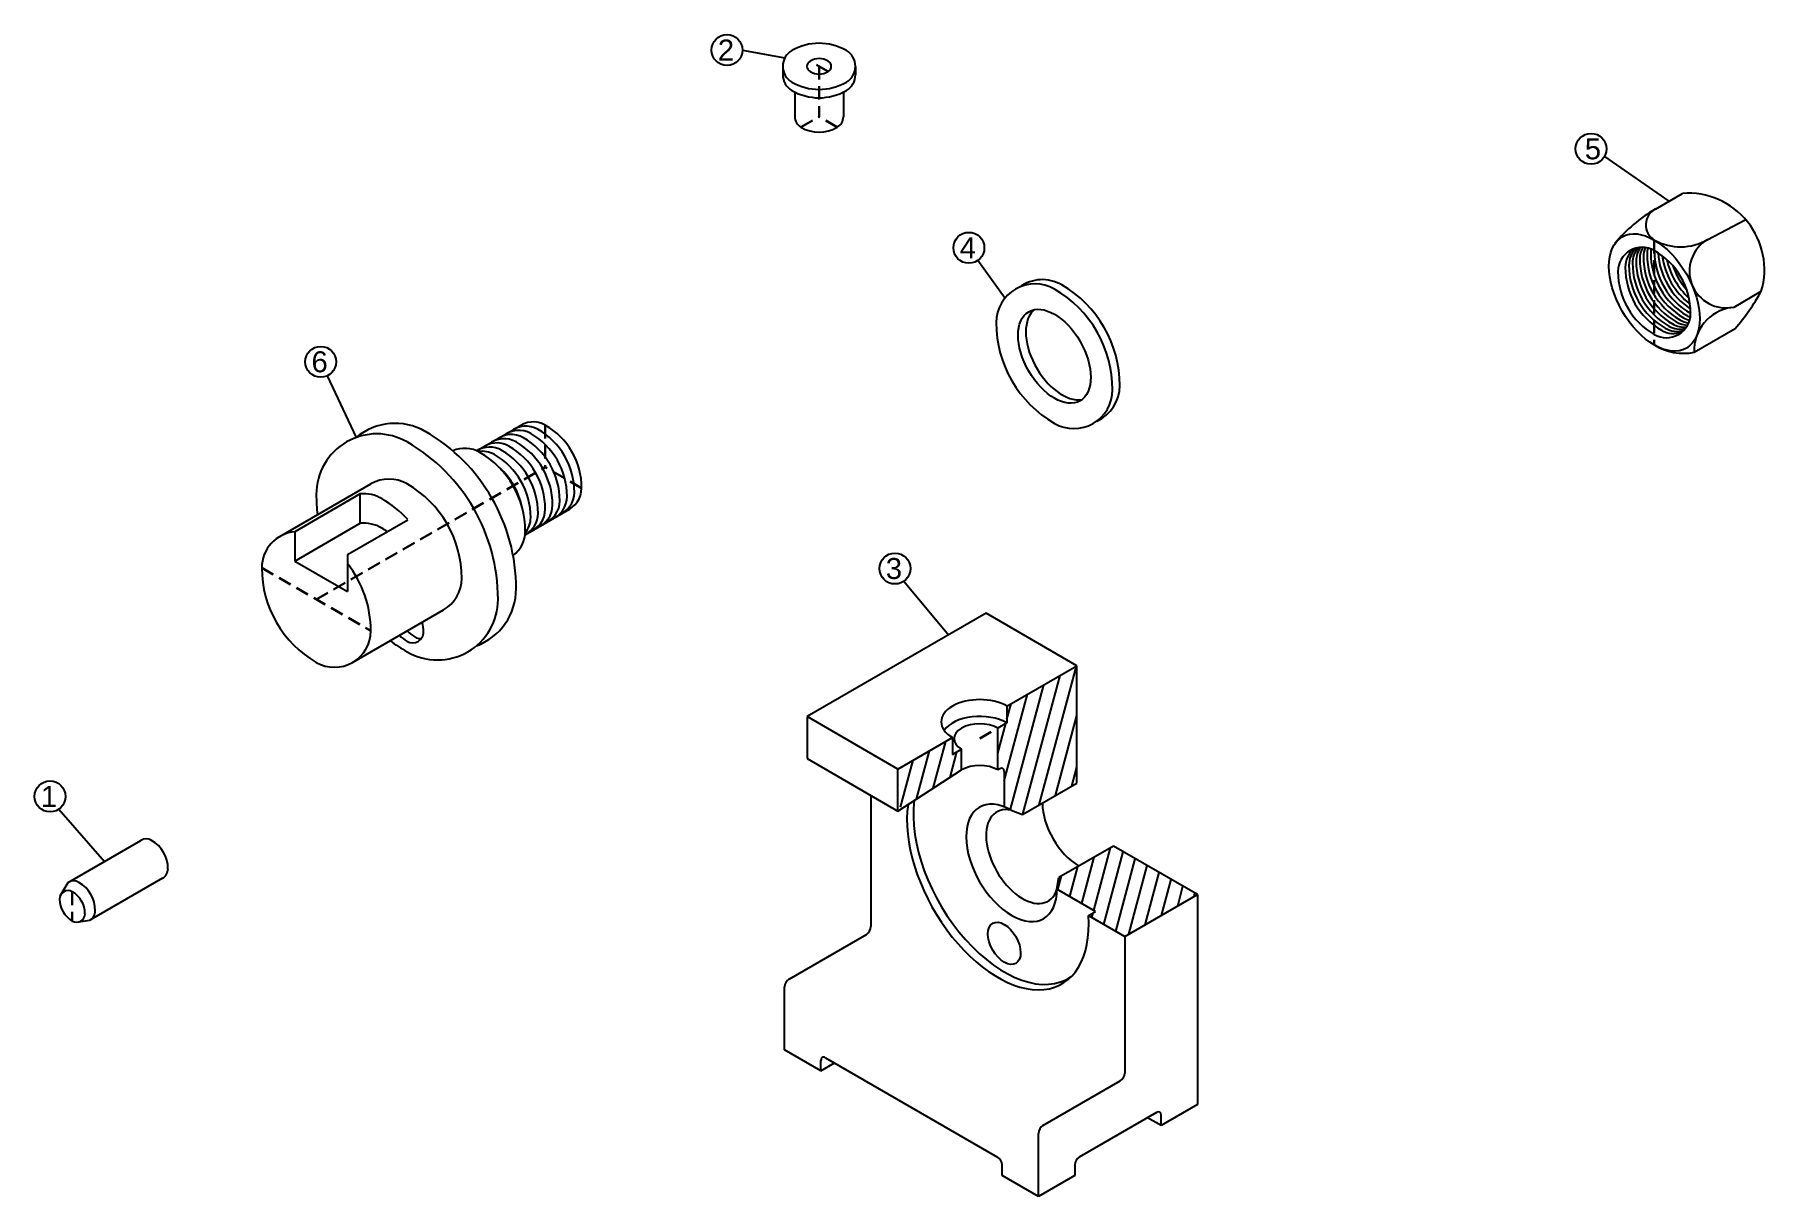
# Model space of a CAD drawing. Header units: millimetres. Extents: x 2629 to 3041, y 2308 to 2584.
import ezdxf

# ---------------------------------------------------------------- set-up
doc = ezdxf.new("R2010")
doc.units = ezdxf.units.MM
doc.linetypes.add('JIS_08_15', pattern=[17.25, 15, -0.75, 0.75, -0.75])
doc.linetypes.add('LÍNEAS_OCULTAS2', pattern=[4.7625, 3.175, -1.5875])
doc.layers.add('Corte - Linea Gruesa', color=7, linetype='JIS_08_15', lineweight=30)
doc.layers.add('No Visibles', color=210, linetype='LÍNEAS_OCULTAS2', lineweight=30, plot=False)
doc.styles.get("Standard").update_dxf_attribs({"font": 'arial.ttf'})
pattern_1 = [(75, (-111.2304, 64.219), (-3.0668145, 0.8217505), [])]

msp = doc.modelspace()

# ---------------------------------------------------------------- hatches: boundary and pattern name
h = msp.add_hatch()
h.set_pattern_fill('ANSI31', color=0, angle=30)
h.set_pattern_definition(pattern_1)
edge = h.paths.add_edge_path()
edge.add_line((2877.36, 2434.03), (2860.69, 2424.4))
edge.add_line((2860.69, 2424.4), (2860.69, 2420.4))
edge.add_line((2860.69, 2420.4), (2858.53, 2419.15))
edge.add_line((2858.53, 2419.15), (2858.53, 2409.21))
edge.add_line((2858.53, 2409.21), (2858.96, 2409.46))
edge.add_ellipse((2858.96, 2408.21), major_axis=(-0.77, -1.33), ratio=0.57735, start_angle=495, end_angle=585, ccw=False)
edge.add_line((2860.04, 2408.83), (2860.04, 2400.4))
edge.add_ellipse((2861.78, 2387.07), major_axis=(7.65, -13.26), ratio=0.57735, start_angle=135.5701, end_angle=144.2069, ccw=False)
edge.add_line((2861.67, 2399.63), (2864.37, 2398.57))
edge.add_line((2864.37, 2398.57), (2877.36, 2406.07))
edge.add_line((2877.36, 2406.07), (2877.36, 2434.03))
h = msp.add_hatch()
h.set_pattern_fill('ANSI31', color=0, angle=30)
h.set_pattern_definition(pattern_1)
h.paths.add_polyline_path([(2849.87, 2414.15), (2847.7, 2412.9), (2847.7, 2416.9), (2834.71, 2409.4), (2834.71, 2400.69), (2835.77, 2400.08), (2849.87, 2409.21)])
h = msp.add_hatch()
h.set_pattern_fill('ANSI31', color=0, angle=30)
h.set_pattern_definition(pattern_1)
h.paths.add_polyline_path([(2886.03, 2391.07), (2873.03, 2383.57), (2872.6, 2380.82), (2881.81, 2375.5), (2880.08, 2374.5), (2888.74, 2369.5), (2906.06, 2379.5)])

# ---------------------------------------------------------------- linework, layer by layer
for p, q in [((2797.65, 2580.67), (2807.78, 2578.85)), ((2807.26, 2576.79), (2807.26, 2574.79)), ((2824.58, 2576.79), (2824.58, 2574.79)), ((2810.15, 2570.66), (2810.15, 2564.79)), ((2821.7, 2570.66), (2821.7, 2564.79)), ((3003.05, 2555.35), (3018.41, 2544.66)), ((3015.16, 2542.78), (3021.66, 2546.53)), ((3027.5, 2535.47), (3036.7, 2540.28)), ((2853.75, 2530.59), (2860.22, 2521.59)), ((3033.91, 2519.46), (3040.41, 2523.21)), ((3024.41, 2508.69), (3034.16, 2514.32)), ((2698.73, 2503.09), (2705.62, 2488.38)), ((2734.33, 2485.2), (2744.91, 2491.32)), ((2687.47, 2464.82), (2709.12, 2477.32)), ((2706.62, 2474.94), (2691.03, 2465.94)), ((2706.62, 2467.94), (2706.62, 2474.94)), ((2703.57, 2460.52), (2717.93, 2468.81)), ((2745.87, 2465.21), (2756.46, 2471.32)), ((2691.03, 2458.94), (2706.62, 2467.94)), ((2691.03, 2465.94), (2691.03, 2458.94)), ((2703.57, 2460.52), (2703.57, 2451.71)), ((2691.03, 2458.94), (2703.57, 2451.71)), ((2836.12, 2454.18), (2846.79, 2441.37)), ((2704.79, 2434.82), (2726.44, 2447.32)), ((2855.71, 2446.53), (2813.06, 2421.9)), ((2877.36, 2434.03), (2855.71, 2446.53)), ((2860.69, 2424.4), (2877.36, 2434.03)), ((2877.36, 2406.07), (2877.36, 2434.03)), ((2860.69, 2424.4), (2860.69, 2420.4)), ((2834.71, 2409.4), (2813.06, 2421.9)), ((2813.06, 2421.9), (2813.06, 2411.9)), ((2860.69, 2420.4), (2858.53, 2419.15)), ((2834.71, 2409.4), (2847.7, 2416.9)), ((2847.7, 2416.9), (2847.7, 2412.9)), ((2858.53, 2409.21), (2858.53, 2419.15)), ((2813.06, 2411.9), (2834.71, 2399.4)), ((2847.7, 2412.9), (2849.87, 2414.15)), ((2849.87, 2409.21), (2849.87, 2414.15)), ((2834.71, 2399.4), (2834.71, 2409.4)), ((2834.71, 2399.4), (2849.87, 2409.21)), ((2858.96, 2409.46), (2858.53, 2409.21)), ((2860.04, 2408.83), (2860.04, 2400.4)), ((2828.28, 2403.12), (2828.28, 2371.9)), ((2864.37, 2398.57), (2877.36, 2406.07)), ((2634.78, 2399.87), (2645.64, 2387.42)), ((2861.67, 2399.63), (2864.37, 2398.57)), ((2636.98, 2382.42), (2654.3, 2392.42)), ((2886.03, 2391.07), (2873.03, 2383.57)), ((2906.06, 2379.5), (2886.03, 2391.07)), ((2635.12, 2379.22), (2636.98, 2382.42)), ((2659.5, 2383.42), (2642.18, 2373.42)), ((2872.6, 2380.82), (2873.03, 2383.57)), ((2881.81, 2375.5), (2872.6, 2380.82)), ((2888.74, 2369.5), (2906.06, 2379.5)), ((2906.06, 2379.5), (2906.06, 2329.5)), ((2880.08, 2374.5), (2881.81, 2375.5)), ((2880.08, 2374.5), (2888.74, 2369.5)), ((2639.01, 2372.93), (2642.18, 2373.42)), ((2808.79, 2359.4), (2827.2, 2370.03)), ((2888.74, 2369.5), (2888.74, 2337)), ((2807.71, 2342.53), (2807.71, 2357.53)), ((2816.37, 2337.53), (2807.71, 2342.53)), ((2816.37, 2337.53), (2816.37, 2340.03)), ((2816.37, 2337.53), (2819.62, 2339.4)), ((2817.45, 2340.65), (2858.43, 2317)), ((2869.25, 2324.5), (2887.66, 2335.12)), ((2906.06, 2329.5), (2897.4, 2324.5)), ((2896.32, 2327.62), (2877.91, 2317)), ((2897.4, 2324.5), (2894.15, 2326.37)), ((2897.4, 2324.5), (2897.4, 2327)), ((2868.17, 2307.62), (2868.17, 2322.62)), ((2859.51, 2312.62), (2859.51, 2315.12)), ((2868.17, 2307.62), (2859.51, 2312.62)), ((2876.83, 2312.62), (2868.17, 2307.62)), ((2876.83, 2315.12), (2876.83, 2312.62))]:
    msp.add_line(p, q)
for centre in [(2793.98, 2580.67), (2999.84, 2557.14), (2851.61, 2533.57), (2697.18, 2506.41), (2833.99, 2457.17), (2632.69, 2402.89)]:
    msp.add_circle(centre, 3.68)
for centre, radius, start, end in [((2811.59, 2576.79), 4.33, 120, 240), ((2815.92, 2569.29), 12.99, 60, 120), ((2820.25, 2576.79), 4.33, 300, 60), ((2814.48, 2576.79), 1.44, 120, 240), ((2815.92, 2574.29), 4.33, 60, 120), ((2817.37, 2576.79), 1.44, 300, 60), ((2811.59, 2574.79), 4.33, 180, 240), ((2815.92, 2584.29), 12.99, 240, 300), ((2815.92, 2579.29), 4.33, 240, 300), ((2820.25, 2574.79), 4.33, 300, 0), ((2815.92, 2582.29), 12.99, 240, 300), ((2813.04, 2564.79), 2.89, 180, 240), ((2818.81, 2564.79), 2.89, 300, 0), ((2815.92, 2569.79), 8.66, 240, 300), ((3022.92, 2528.35), 18.23, 343.62, 93.968), ((3033.13, 2511.94), 35.7, 120.2323, 140.6253), ((3017.12, 2539.03), 4.23, 117.613, 238.5704), ((3021.16, 2546.63), 12.83, 240.8482, 300.4244), ((3032.02, 2527.99), 8.74, 119.9516, 282.4605), ((3012.03, 2527.92), 5.77, 60, 180), ((3013.76, 2528.92), 5.77, 129.9742, 180), ((3014.63, 2529.42), 5.77, 135.0586, 180), ((3015.49, 2529.92), 5.77, 140.2679, 180), ((3016.36, 2530.42), 5.77, 145.6589, 180), ((3017.22, 2530.92), 5.77, 151.3064, 180), ((3028.77, 2530.92), 17.32, 180, 240), ((3018.09, 2531.42), 5.77, 157.3165, 180), ((3029.64, 2531.42), 17.32, 180, 240), ((3018.96, 2531.92), 5.77, 163.8538, 180), ((3030.5, 2531.92), 17.32, 180, 240), ((3019.82, 2532.42), 5.77, 171.2078, 180), ((3031.37, 2532.42), 17.32, 180, 240), ((3006.25, 2517.92), 17.32, 0, 60), ((3032.24, 2532.92), 17.32, 180, 240), ((3033.1, 2533.42), 17.32, 183.4947, 236.5053), ((3033.97, 2533.92), 17.32, 187.4822, 232.5178), ((3034.83, 2534.42), 17.32, 192.2937, 227.7063), ((3023.58, 2527.92), 17.32, 180, 240), ((3025.31, 2528.92), 17.32, 180, 240), ((3026.17, 2529.42), 17.32, 180, 240), ((3027.04, 2529.92), 17.32, 180, 240), ((3027.91, 2530.42), 17.32, 180, 240), ((3035.7, 2534.92), 17.32, 198.9605, 221.0395), ((2867.37, 2515.74), 9.24, 60, 180), ((2869.1, 2516.74), 9.24, 60, 126.2146), ((2858.13, 2499.74), 27.71, 0, 60), ((2859.87, 2500.74), 27.71, 0, 60), ((2993, 2549.89), 54.4, 319.1632, 330.6287), ((3034.78, 2509.08), 10.37, 98.0723, 182.148), ((2885.85, 2515.74), 27.71, 180, 240), ((3017.8, 2517.92), 5.77, 240, 0), ((3020.4, 2519.42), 5.77, 240, 284.9414), ((3021.27, 2519.92), 5.77, 240, 279.7321), ((3022.13, 2520.42), 5.77, 240, 274.3411), ((3023, 2520.92), 5.77, 240, 268.6936), ((3023.86, 2521.42), 5.77, 240, 262.6835), ((3024.73, 2521.92), 5.77, 240, 256.1462), ((3025.6, 2522.42), 5.77, 240, 248.7922), ((3021.92, 2521.9), 13.45, 238.6178, 280.6953), ((3019.53, 2518.92), 5.77, 240, 290.0258), ((2876.61, 2499.74), 9.24, 240, 0), ((2878.34, 2500.74), 9.24, 293.7854, 0), ((2714.89, 2477.32), 14.43, 60, 129.9742), ((2700.46, 2452.32), 43.3, 0, 60), ((2744.34, 2484.32), 5.77, 60, 129.9742), ((2746.07, 2485.32), 5.77, 60, 129.9742), ((2747.8, 2486.32), 5.77, 60, 129.9742), ((2738.56, 2474.32), 17.32, 0, 60), ((2740.29, 2475.32), 17.32, 0, 60), ((2742.03, 2476.32), 17.32, 0, 60), ((2710.56, 2474.82), 14.43, 60, 180), ((2696.13, 2449.82), 43.3, 0, 60), ((2731.49, 2478.57), 7.22, 60, 113.2981), ((2737.41, 2480.32), 5.77, 60, 122.2162), ((2739.14, 2481.32), 5.77, 60, 129.9742), ((2740.87, 2482.32), 5.77, 60, 129.9742), ((2742.6, 2483.32), 5.77, 60, 129.9742), ((2731.63, 2470.32), 17.32, 0, 60), ((2733.37, 2471.32), 17.32, 0, 60), ((2735.1, 2472.32), 17.32, 0, 60), ((2736.83, 2473.32), 17.32, 0, 60), ((2735.67, 2479.32), 5.77, 60, 99.3804), ((2724.27, 2466.07), 21.65, 0, 60), ((2729.9, 2469.32), 17.32, 0, 60), ((2728.17, 2468.32), 17.32, 12.2937, 47.7063), ((2713.45, 2469.82), 8.66, 60, 120), ((2704.79, 2454.82), 25.98, 0, 60), ((2739.43, 2474.82), 43.3, 180, 186.4218), ((2707.38, 2466.32), 8.66, 60, 95.0581), ((2698.72, 2451.32), 25.98, 42.3266, 60), ((2748.38, 2473.32), 5.77, 290.0258, 0), ((2750.11, 2474.32), 5.77, 290.0258, 0), ((2751.84, 2475.32), 5.77, 290.0258, 0), ((2753.57, 2476.32), 5.77, 290.0258, 0), ((2743.18, 2470.32), 5.77, 297.7838, 0), ((2741.45, 2469.32), 5.77, 320.6196, 0), ((2744.91, 2471.32), 5.77, 290.0258, 0), ((2746.64, 2472.32), 5.77, 290.0258, 0), ((2691.8, 2457.32), 8.66, 95.0581, 180), ((2707.38, 2459.32), 8.66, 60, 95.0581), ((2698.72, 2444.32), 25.98, 56.5397, 60), ((2738.71, 2466.07), 7.22, 306.7019, 0), ((2709.12, 2457.32), 25.98, 180, 240), ((2683.14, 2442.32), 25.98, 0, 38.139), ((2722.11, 2454.82), 8.66, 300, 0), ((2729.32, 2452.32), 14.43, 290.0258, 0), ((2724.99, 2449.82), 14.43, 240, 0), ((2713.88, 2442.07), 7.79, 0, 17.1604), ((2700.46, 2442.32), 8.66, 240, 0), ((2739.43, 2474.82), 43.3, 233.5782, 240), ((2721.67, 2446.57), 7.79, 222.8396, 240), ((2723.49, 2447.62), 7.79, 222.8396, 240), ((2719.08, 2442.07), 2.6, 240, 0), ((2720.89, 2443.12), 2.6, 240, 276.1704), ((2655.6, 2390.17), 2.6, 60, 120), ((2653, 2385.67), 7.79, 0, 60), ((2638.28, 2380.17), 2.6, 60, 120), ((2635.68, 2375.67), 7.79, 0, 60), ((2658.2, 2385.67), 2.6, 300, 0), ((2636.99, 2378.45), 2.02, 60, 180), ((2641.03, 2378.45), 6.06, 180, 240), ((2634.96, 2374.95), 6.06, 0, 60), ((2639.01, 2374.95), 2.02, 240, 0), ((2640.88, 2375.67), 2.6, 300, 0)]:
    msp.add_arc(centre, radius, start, end)
for centre, major_axis in [((3014.91, 2522.92), (7.65, -13.26)), ((2871.99, 2507.74), (6.12, -10.61)), ((2860.04, 2367.9), (2.76, -4.77))]:
    msp.add_ellipse(centre, major_axis=major_axis, ratio=0.57735)
for centre, major_axis, start_param, end_param in [((2873.83, 2508.53), (6.12, -10.61), 3.215541, 6.074623), ((2854.2, 2420.65), (-9.19, 0), 3.926991, 7.068583), ((2854.2, 2416.65), (-9.19, 0), 3.926991, 5.896497), ((2854.2, 2416.65), (-6.12, 0), 3.926991, 7.068583), ((2854.2, 2406.71), (-6.12, 0), 3.926991, 5.497787), ((2858.96, 2408.21), (-0.77, -1.33), 8.63938, 10.210176), ((2861.78, 2387.07), (7.65, -13.26), 2.366145, 7.068583), ((2858.51, 2384.78), (15.31, -26.52), 3.773682, 7.155424), ((2860.04, 2386.07), (15.31, -26.52), 3.787515, 6.327227), ((2864.37, 2388.57), (6.12, -10.61), 2.673953, 6.750825), ((2877.8, 2396.32), (6.12, -10.61), 3.926991, 5.497787), ((2827.2, 2371.28), (-0.77, -1.33), 0.785398, 2.356194), ((2808.79, 2358.15), (-0.77, -1.33), 3.926991, 5.497787), ((2817.45, 2339.4), (0.77, -1.33), 2.356194, 3.926991), ((2887.66, 2336.37), (-0.77, -1.33), 0.785398, 2.356194), ((2869.25, 2323.25), (-0.77, -1.33), 3.926991, 5.497787), ((2896.32, 2326.37), (-0.77, -1.33), 8.63938, 10.210176), ((2858.43, 2315.75), (0.77, -1.33), 0.785398, 2.356194), ((2877.91, 2315.75), (-0.77, -1.33), 3.926991, 5.497787)]:
    msp.add_ellipse(centre, major_axis=major_axis, ratio=0.57735, start_param=start_param, end_param=end_param)
at = {"layer": 'No Visibles'}
for p, q in [((2818.09, 2575.54), (2813.76, 2578.04)), ((2815.92, 2576.79), (2815.92, 2564.79)), ((2811.59, 2562.29), (2815.92, 2564.79)), ((2820.25, 2562.29), (2815.92, 2564.79)), ((3014.91, 2535.42), (3014.91, 2510.42)), ((2750.69, 2491.32), (2750.69, 2481.32)), ((2696.13, 2449.82), (2750.69, 2481.32)), ((2759.35, 2476.32), (2750.69, 2481.32)), ((2683.14, 2457.32), (2709.12, 2442.32)), ((2854.2, 2416.65), (2858.53, 2419.15)), ((2638, 2380.2), (2638, 2373.2))]:
    msp.add_line(p, q, dxfattribs=at)

# ---------------------------------------------------------------- texts
at = {"layer": 'Corte - Linea Gruesa', "char_height": 5, "attachment_point": 1}
for s, insert in [('\\pxqc;2', (2792.48, 2583.17)), ('5', (2998.35, 2559.65)), ('\\pxqc;4', (2850.11, 2536.08)), ('\\pxqc;6', (2695.68, 2508.92)), ('\\pxqc;3', (2832.5, 2459.68)), ('\\pxqc;1', (2631.19, 2405.39))]:
    msp.add_mtext_dynamic_manual_height_columns(s, width=2.5, gutter_width=12.5, heights=[5.19], dxfattribs=dict(at, insert=insert))

doc.saveas('drawing.dxf')
